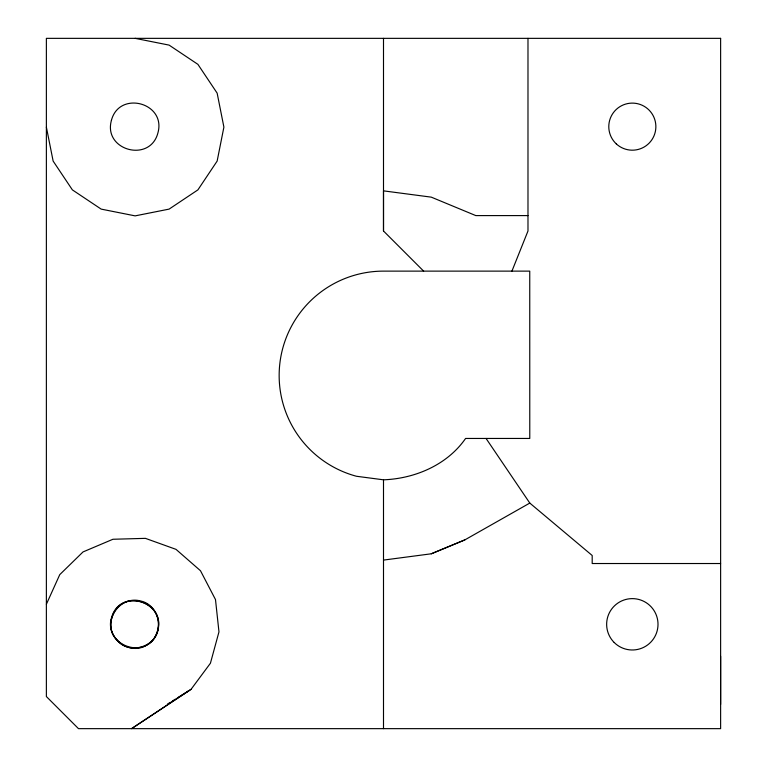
<?xml version="1.0" encoding="UTF-8"?>
<svg xmlns="http://www.w3.org/2000/svg" width="767" height="767" viewBox="0 0 767 767"><rect width="100%" height="100%" fill="white"/><g stroke="black" fill="none" stroke-linecap="round" stroke-linejoin="round"><path stroke-width="1.15" d="M423.633 271.125L383.5 230.992L383.5 38.35M720.625 704.451L720.625 656.284M157.82 630.512C165.921 601.184 119.69 587.071 111.407 618.068C105.3 637.741 129.297 656.149 146.708 645.152C164.943 635.565 160.993 605.585 140.898 601.04C118.847 594.78 100.995 623.235 116.757 639.851C128.003 654.519 153.697 648.134 157.925 630.532M511.925 271.125L527.984 230.992L527.984 38.35M46.375 604.252L59.759 574.636L83.018 551.933L112.941 539.259L145.423 538.357L176.007 549.354L200.484 570.734L215.489 599.564L218.969 631.874L210.426 663.234L191.06 689.332L131.579 728.65L188.807 690.741M167.446 704.106L170.399 702.256M172.364 701.028L175.317 699.178M177.282 697.951L191.06 689.332M383.5 560.092L431.284 553.793L464.869 539.882L529.796 503.075L592.191 555.49L592.191 563.524L720.625 563.524M431.284 553.793L464.869 539.882M383.5 479.816C415.014 478.646 447.286 464.879 465.579 438.456L529.776 438.446L529.748 271.125L383.5 271.125A104.35 104.35 0 0 0 356.492 476.269L383.5 479.816L383.5 728.65M527.984 215.594L475.808 215.594L431.284 197.148L383.5 190.858L383.5 230.992M135.136 38.35L169.104 45.109L197.905 64.351L217.147 93.143L223.897 127.111L217.147 161.08L197.905 189.88L169.104 209.113L135.136 215.872L101.167 209.113L72.376 189.88L53.134 161.08L46.375 127.111M486.057 438.446L529.796 503.075M111.407 120.409C103.008 150.533 150.15 163.16 157.925 132.873C166.334 102.759 119.192 90.132 111.407 120.409M112.25 616.563C102.049 645.546 147.283 661.643 157.091 632.037C167.283 603.054 122.058 586.966 112.25 616.563M720.625 38.35L46.375 38.35L46.375 696.541L78.483 728.65L720.625 728.65L720.625 38.35M616.304 143.889A23.537 23.537 0 0 0 655.277 131.905A23.537 23.537 0 0 0 625.412 104.149A23.537 23.537 0 0 0 616.304 143.889M614.166 642.468A25.685 25.685 0 0 0 657.137 630.953A25.685 25.685 0 0 0 625.68 599.497A25.685 25.685 0 0 0 614.166 642.468"/></g></svg>
